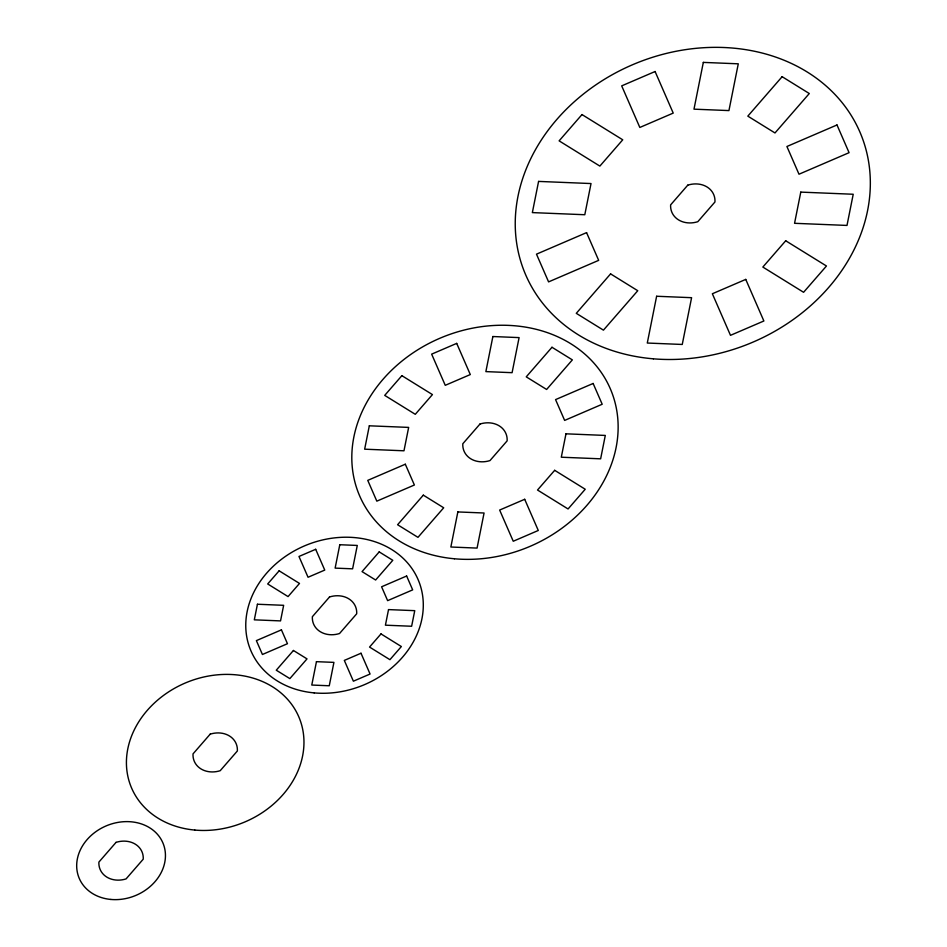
<?xml version="1.0" encoding="UTF-8"?>
<svg xmlns="http://www.w3.org/2000/svg" width="947" height="947" viewBox="0 0 947 947"><rect width="100%" height="100%" fill="white"/><g stroke="black" fill="none" stroke-linecap="round" stroke-linejoin="round"><path stroke-width="1.42" d="M257.43 604.245L254.317 619.835L280.537 620.901L283.65 605.311L257.43 604.245M316.452 661.669L311.776 685.048L329.26 685.77L333.924 662.379L316.452 661.669M339.795 544.726L335.131 568.117L352.604 568.827L357.279 545.448L339.795 544.726M369.318 425.807L364.654 449.186L403.978 450.796L408.654 427.405L369.318 425.807M388.53 609.596L385.417 625.186L411.637 626.251L414.75 610.661L388.53 609.596M457.851 511.936L450.855 547.011L477.075 548.088L484.071 513.002L457.851 511.936M492.878 336.528L485.87 371.615L512.09 372.68L519.098 337.606L492.878 336.528M538.583 181.41L532.356 212.602L584.796 214.732L591.023 183.552L538.583 181.41M565.975 433.821L561.299 457.212L600.635 458.822L605.299 435.431L565.975 433.821M656.626 296.257L647.286 343.039L682.254 344.459L691.594 297.689L656.626 296.257M703.325 62.395L693.985 109.165L728.941 110.586L738.281 63.816L703.325 62.395M800.783 192.111L794.557 223.303L846.997 225.433L853.223 194.253L800.783 192.111M581.991 114.563L559.121 140.854L599.865 166.092L622.735 139.801L581.991 114.563M401.871 375.663L384.719 395.384L415.283 414.312L432.436 394.591L401.871 375.663M279.128 570.816L267.693 583.956L288.066 596.586L299.501 583.435L279.128 570.816M116.055 842.357L98.902 862.078A22.716 18.904 -22.6 0 0 126.069 878.911L143.222 859.189A22.716 18.904 -22.6 0 0 116.055 842.357M210.187 734.15L193.034 753.871A22.716 18.904 -22.6 0 0 220.201 770.704L237.354 750.983A22.716 18.904 -22.6 0 0 210.187 734.15M329.52 596.977L312.368 616.698A22.716 18.904 -22.6 0 0 339.535 633.519L356.688 613.798A22.716 18.904 -22.6 0 0 329.52 596.977M479.975 424.031L462.811 443.752A22.716 18.904 -22.6 0 0 489.978 460.585L507.13 440.864A22.716 18.904 -22.6 0 0 479.975 424.031M610.59 273.884L576.285 313.327L603.44 330.148L637.757 290.717L610.59 273.884M687.782 185.15L670.63 204.872A22.716 18.904 -22.6 0 0 697.797 221.705L714.949 201.983A22.716 18.904 -22.6 0 0 687.782 185.15M782.127 76.695L747.822 116.138L774.989 132.959L809.294 93.528L782.127 76.695M423.321 495.151L397.598 524.733L417.97 537.351L443.693 507.781L423.321 495.151M551.983 347.265L526.248 376.847L546.62 389.466L572.355 359.884L551.983 347.265M293.428 650.482L276.275 670.204L289.853 678.608L307.017 658.887L293.428 650.482M379.202 551.888L362.05 571.609L375.628 580.014L392.78 560.304L379.202 551.888M380.99 633.91L369.555 647.061L389.927 659.68L401.362 646.541L380.99 633.91M554.67 470.316L537.517 490.025L568.07 508.965L585.222 489.244L554.67 470.316M785.714 240.763L762.844 267.054L803.589 292.292L826.459 266L785.714 240.763M655.087 71.51L621.694 85.869L639.829 127.454L673.222 113.095L655.087 71.51M586.572 232.631L536.487 254.163L548.585 281.886L598.67 260.354L586.572 232.631M836.994 124.968L786.91 146.501L798.996 174.212L849.08 152.68L836.994 124.968M456.703 343.382L431.654 354.142L445.256 385.322L470.304 374.562L456.703 343.382M745.751 279.401L712.357 293.759L730.492 335.333L763.874 320.986L745.751 279.401M405.316 464.219L367.756 480.366L376.823 501.152L414.384 485.006L405.316 464.219M593.13 383.464L555.569 399.61L564.637 420.409L602.197 404.251L593.13 383.464M315.682 549.296L298.98 556.469L308.047 577.256L324.75 570.082L315.682 549.296M524.697 499.294L499.649 510.054L513.25 541.246L538.287 530.474L524.697 499.294M281.425 629.85L256.377 640.622L262.426 654.484L287.462 643.711L281.425 629.85M406.63 576.013L381.594 586.785L387.631 600.647L412.679 589.874L406.63 576.013M361.008 653.241L344.317 660.414L353.385 681.201L370.076 674.027L361.008 653.241M110.87 899.449A45.432 37.797 -22.6 0 0 163.571 844.629A45.432 37.797 -22.6 0 0 88.746 837.811A45.432 37.797 -22.6 0 0 110.87 899.449M194.81 830.069A90.865 75.594 -22.6 0 0 300.211 720.43A90.865 75.594 -22.6 0 0 150.561 706.782A90.865 75.594 -22.6 0 0 194.81 830.069M314.144 692.884A90.865 75.594 -22.6 0 0 419.545 583.257A90.865 75.594 -22.6 0 0 269.895 569.609A90.865 75.594 -22.6 0 0 314.144 692.884M454.394 558.766A136.297 113.391 -22.6 0 0 612.508 394.319A136.297 113.391 -22.6 0 0 388.021 373.84A136.297 113.391 -22.6 0 0 454.394 558.766M653.371 358.818A181.729 151.189 -22.6 0 0 862.421 138.321A181.729 151.189 -22.6 0 0 562.565 113.131A181.729 151.189 -22.6 0 0 653.371 358.818"/></g></svg>
